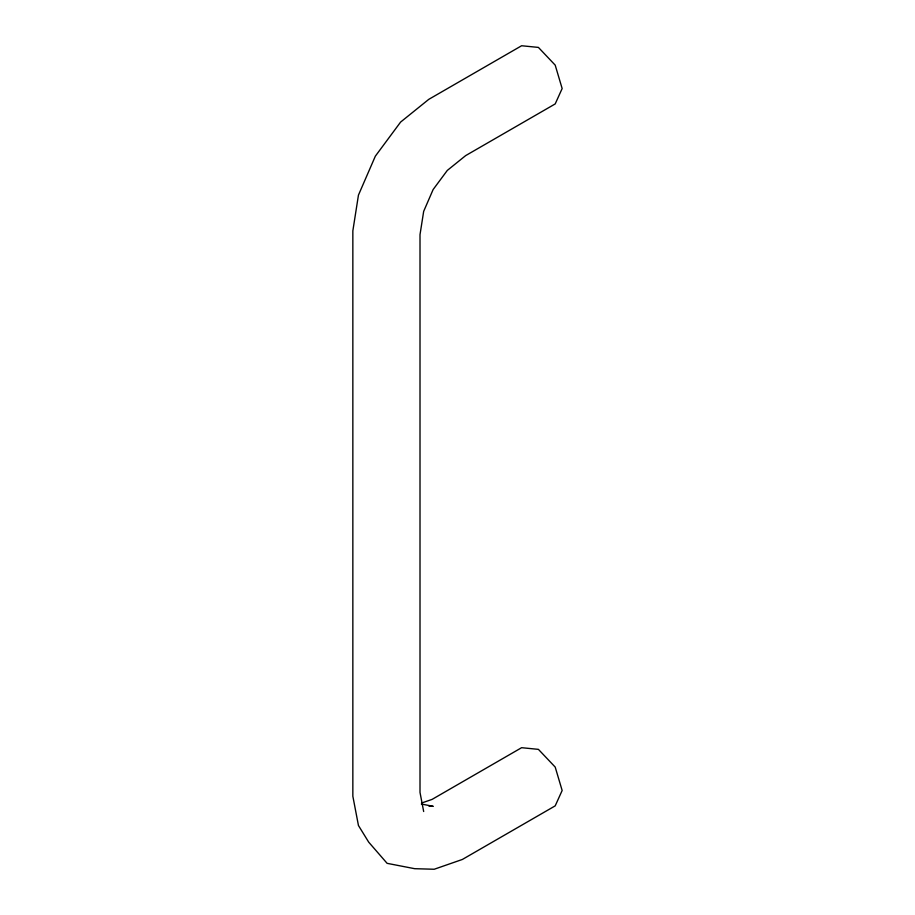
<?xml version="1.0" encoding="UTF-8"?>
<svg xmlns="http://www.w3.org/2000/svg" width="915" height="915" viewBox="0 0 915 915"><rect width="100%" height="100%" fill="white"/><g stroke="black" fill="none" stroke-linecap="round" stroke-linejoin="round"><path stroke-width="1.37" d="M421.586 803.038L432.086 799.39L521.619 747.692L538.409 749.362L555.199 767.079L562.153 790.491L555.199 805.863L462.361 859.46L434.202 869.25L414.689 868.69L387.114 863.337L368.688 842.132L358.451 825.513L352.847 796.233L352.847 230.855L358.451 195.112L375.344 156.168L400.61 122.072L428.78 99.346L521.619 45.75L538.409 47.408L555.199 65.137L562.153 88.538L555.199 103.921L465.666 155.607L447.298 170.43L433.127 189.542L423.668 211.365L420.008 234.675L420.008 792.413L423.668 811.514M429.043 806.207L433.218 806.332L421.358 804.022"/></g></svg>
